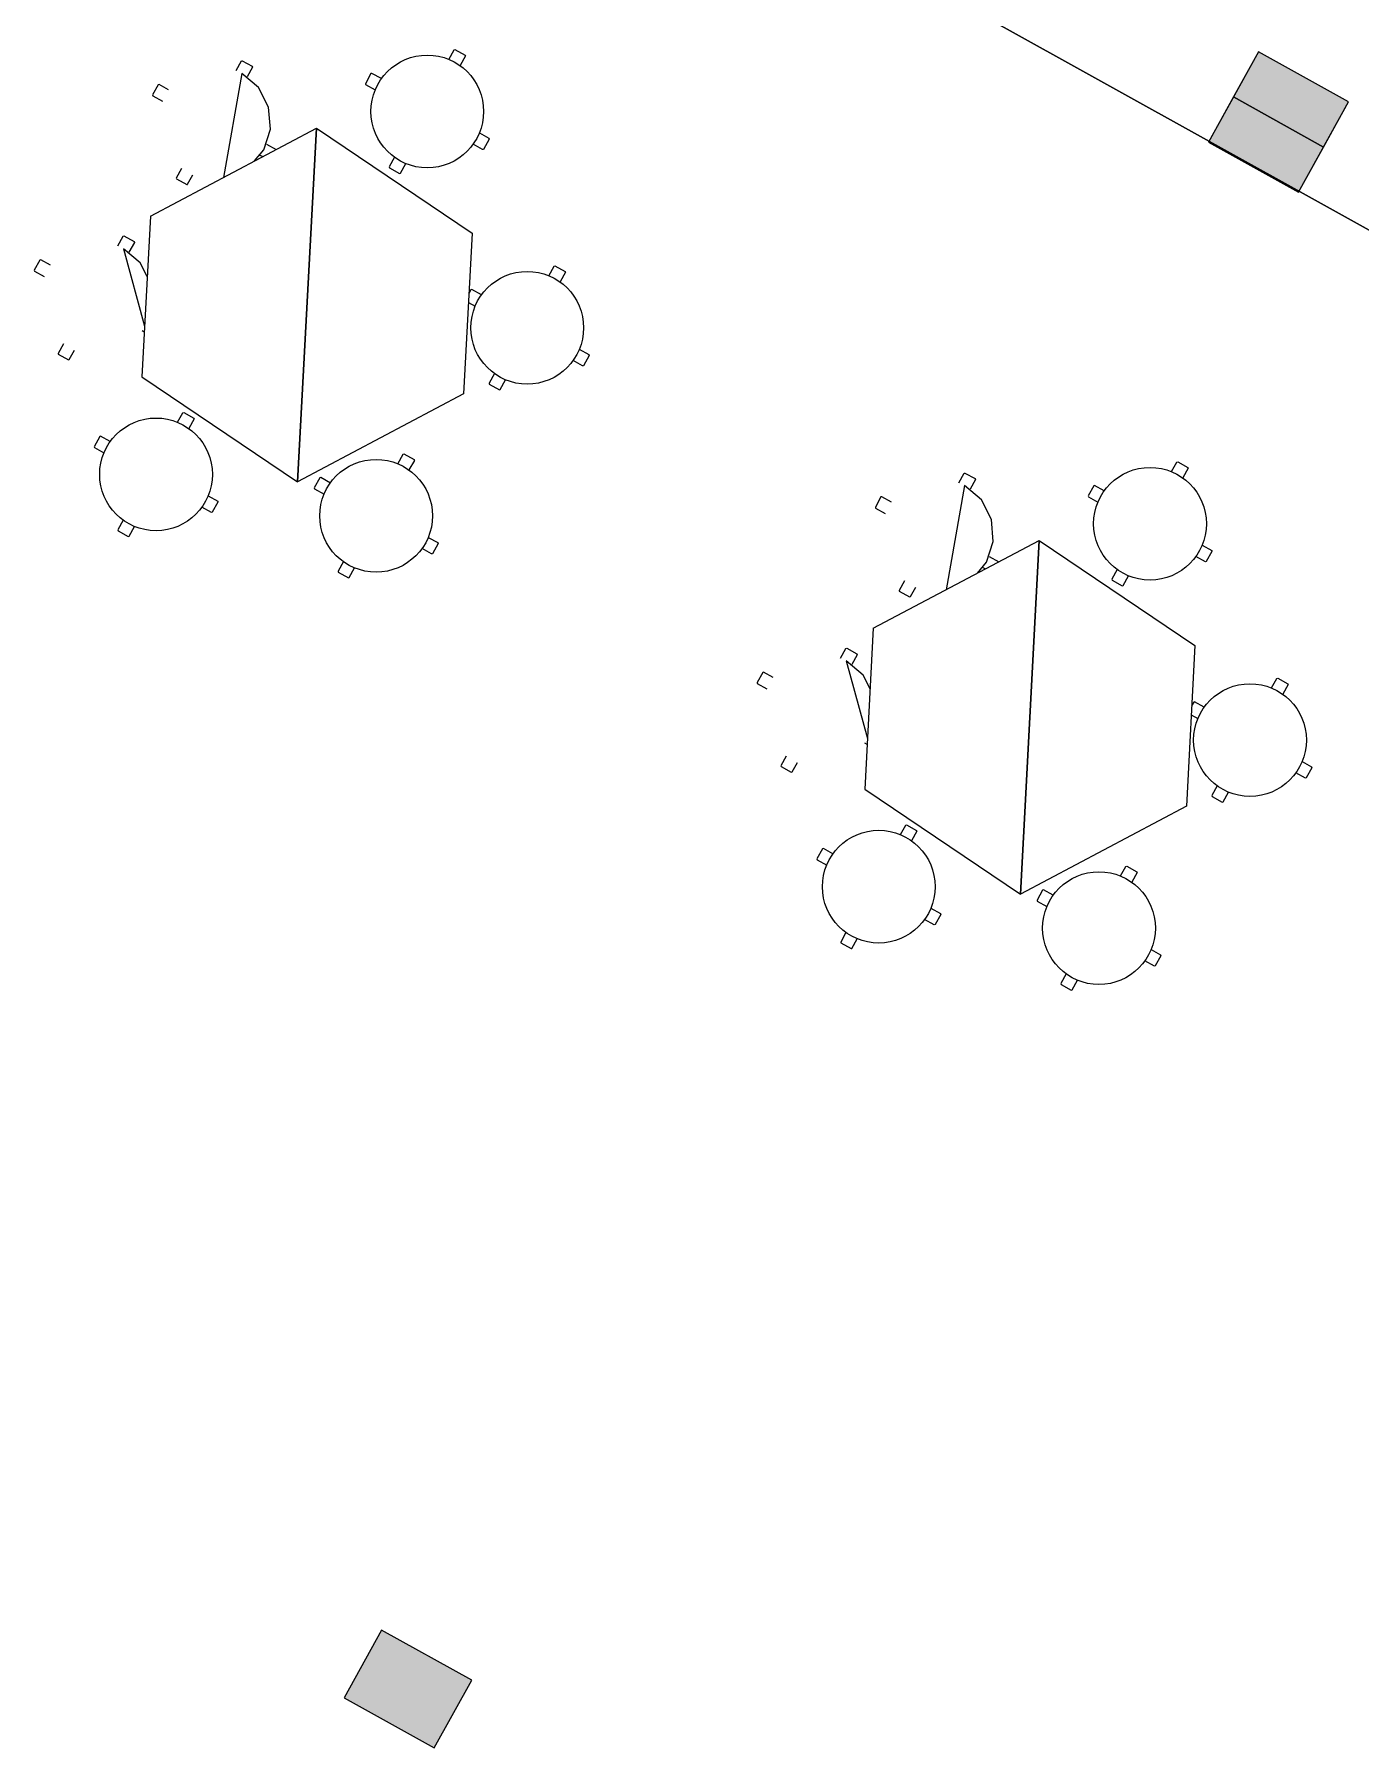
# Model space of a CAD drawing. Header units: metres. Extents: x 2.3 to 42.8, y 0.9 to 31.9.
# Drawn here: x 22.264 to 23.885, y 11.106 to 13.201 of the extents above; entities that cross this region are included whole.
import ezdxf

# ---------------------------------------------------------------- set-up
doc = ezdxf.new("R2010")
doc.units = ezdxf.units.M
for name, color, linetype in [('ARREDI', 9, 'Continuous'), ('PARETI_STRUTTURE', 7, 'Continuous'), ('PILASTRI_SETTI', 8, 'Continuous')]:
    doc.layers.add(name, color=color, linetype=linetype)

msp = doc.modelspace()

# ---------------------------------------------------------------- linework, layer by layer
at = {"layer": 'ARREDI'}
for points in [[(22.7703, 13.17), (22.7768, 13.1817)], [(22.7768, 13.1817), (22.7779, 13.182)], [(22.7779, 13.182), (22.7903, 13.1751)], [(22.7906, 13.1741), (22.7841, 13.1623)], [(22.7903, 13.1751), (22.7906, 13.1741)], [(22.5328, 13.0459), (22.5441, 13.0592), (22.5523, 13.0848), (22.5501, 13.1116), (22.5378, 13.1355), (22.5173, 13.1529), (22.4947, 13.0257)], [(22.5102, 13.1563), (22.5167, 13.168)], [(22.5167, 13.168), (22.5177, 13.1683)], [(22.5178, 13.1683), (22.5301, 13.1615)], [(22.5304, 13.1604), (22.5239, 13.1487)], [(22.5301, 13.1615), (22.5304, 13.1604)], [(22.6752, 13.1526), (22.6683, 13.1402)], [(22.6762, 13.1529), (22.6752, 13.1526)], [(22.688, 13.1464), (22.6762, 13.1529)], [(22.415, 13.139), (22.4081, 13.1266)], [(22.4161, 13.1393), (22.415, 13.139)], [(22.4278, 13.1328), (22.4161, 13.1393)], [(22.6683, 13.1402), (22.6686, 13.1392)], [(22.6686, 13.1392), (22.6803, 13.1327)], [(22.4081, 13.1266), (22.4084, 13.1255)], [(22.4084, 13.1255), (22.4202, 13.119)], [(22.4056, 12.9785), (22.6085, 13.086), (22.5855, 12.6535), (22.6085, 13.086), (22.7988, 12.9576)], [(22.8077, 13.08), (22.8194, 13.0735)], [(22.8197, 13.0724), (22.8128, 13.06)], [(22.8194, 13.0735), (22.8197, 13.0724)], [(22.5425, 13.0511), (22.5398, 13.0525)], [(22.5475, 13.0663), (22.5591, 13.0599)], [(22.7039, 13.0503), (22.6974, 13.0386)], [(22.8117, 13.0597), (22.8, 13.0662)], [(22.8128, 13.06), (22.8117, 13.0597)], [(22.4437, 13.0366), (22.4372, 13.0249)], [(22.451, 13.0173), (22.4575, 13.029)], [(22.6974, 13.0386), (22.6977, 13.0375)], [(22.6977, 13.0375), (22.7101, 13.0306)], [(22.7101, 13.0306), (22.7111, 13.0309)], [(22.7111, 13.0309), (22.7176, 13.0426)], [(22.4372, 13.0249), (22.4375, 13.0238)], [(22.4375, 13.0238), (22.4499, 13.017)], [(22.4499, 13.0169), (22.451, 13.0172)], [(22.4056, 12.9785), (22.3952, 12.7819)], [(22.3656, 12.942), (22.3721, 12.9538)], [(22.3721, 12.9538), (22.3732, 12.9541)], [(22.3732, 12.9541), (22.3855, 12.9472)], [(22.3859, 12.9461), (22.3793, 12.9344)], [(22.3856, 12.9472), (22.3859, 12.9461)], [(22.7988, 12.9576), (22.7884, 12.761)], [(22.2704, 12.9247), (22.2635, 12.9123)], [(22.2715, 12.925), (22.2704, 12.9247)], [(22.2832, 12.9185), (22.2715, 12.925)], [(22.4017, 12.9047), (22.3932, 12.9212), (22.3727, 12.9386), (22.3985, 12.8437)], [(22.2635, 12.9123), (22.2638, 12.9112)], [(22.2638, 12.9112), (22.2756, 12.9047)], [(22.8925, 12.9056), (22.899, 12.9173)], [(22.899, 12.9173), (22.9001, 12.9176)], [(22.9001, 12.9176), (22.9125, 12.9108)], [(22.9128, 12.9097), (22.9063, 12.898)], [(22.9125, 12.9108), (22.9128, 12.9097)], [(22.7973, 12.8883), (22.7949, 12.8838)], [(22.7984, 12.8886), (22.7973, 12.8883)], [(22.8101, 12.882), (22.7984, 12.8886)], [(22.7943, 12.8728), (22.8025, 12.8683)], [(22.3981, 12.8367), (22.3953, 12.8383)], [(22.2991, 12.8223), (22.2926, 12.8106)], [(22.2926, 12.8106), (22.2929, 12.8095)], [(22.2929, 12.8095), (22.3053, 12.8027)], [(22.3053, 12.8027), (22.3064, 12.803)], [(22.3064, 12.803), (22.3129, 12.8147)], [(22.9339, 12.7953), (22.9222, 12.8018)], [(22.9298, 12.8156), (22.9415, 12.8091)], [(22.935, 12.7956), (22.9339, 12.7953)], [(22.9419, 12.808), (22.935, 12.7956)], [(22.9415, 12.8091), (22.9419, 12.808)], [(22.3952, 12.7819), (22.5855, 12.6535)], [(22.826, 12.7859), (22.8195, 12.7742)], [(22.8333, 12.7665), (22.8398, 12.7783)], [(22.7884, 12.761), (22.5855, 12.6535)], [(22.8195, 12.7742), (22.8198, 12.7731)], [(22.8198, 12.7731), (22.8322, 12.7662)], [(22.8322, 12.7662), (22.8333, 12.7665)], [(22.4387, 12.7264), (22.4452, 12.7381)], [(22.4452, 12.7381), (22.4463, 12.7384)], [(22.4463, 12.7384), (22.4587, 12.7315)], [(22.459, 12.7305), (22.4525, 12.7187)], [(22.4587, 12.7315), (22.459, 12.7305)], [(22.3436, 12.709), (22.3367, 12.6966)], [(22.3367, 12.6966), (22.337, 12.6956)], [(22.337, 12.6956), (22.3487, 12.6891)], [(22.3446, 12.7093), (22.3436, 12.709)], [(22.3564, 12.7028), (22.3446, 12.7093)], [(22.7079, 12.6758), (22.7144, 12.6875)], [(22.7144, 12.6875), (22.7155, 12.6878)], [(22.7155, 12.6878), (22.7278, 12.681)], [(22.7282, 12.6799), (22.7216, 12.6682)], [(22.7278, 12.681), (22.7281, 12.6799)], [(23.654, 12.6661), (23.6605, 12.6778)], [(23.6605, 12.6778), (23.6615, 12.6781)], [(23.6615, 12.6781), (23.6739, 12.6712)], [(23.6742, 12.6702), (23.6677, 12.6585)], [(23.6739, 12.6712), (23.6742, 12.6702)], [(22.6127, 12.6585), (22.6058, 12.6461)], [(22.6138, 12.6588), (22.6127, 12.6585)], [(22.6255, 12.6522), (22.6138, 12.6588)], [(23.4165, 12.542), (23.4277, 12.5553), (23.4359, 12.5809), (23.4337, 12.6077), (23.4214, 12.6316), (23.4009, 12.649), (23.3783, 12.5218)], [(23.3938, 12.6524), (23.4003, 12.6641)], [(23.4003, 12.6641), (23.4014, 12.6644)], [(23.4014, 12.6644), (23.4138, 12.6576)], [(23.4141, 12.6565), (23.4076, 12.6448)], [(23.4138, 12.6576), (23.4141, 12.6565)], [(23.5599, 12.649), (23.5588, 12.6487)], [(23.5716, 12.6425), (23.5599, 12.649)], [(22.476, 12.6364), (22.4878, 12.6299)], [(22.4881, 12.6288), (22.4812, 12.6164)], [(22.4878, 12.6299), (22.4881, 12.6288)], [(22.6058, 12.6461), (22.6061, 12.645)], [(22.6061, 12.645), (22.6179, 12.6385)], [(23.2986, 12.6351), (23.2918, 12.6227)], [(23.2997, 12.6354), (23.2986, 12.6351)], [(23.3114, 12.6289), (23.2997, 12.6354)], [(23.5588, 12.6487), (23.5519, 12.6364)], [(23.5519, 12.6363), (23.5522, 12.6353)], [(23.5522, 12.6353), (23.564, 12.6288)], [(22.4801, 12.6161), (22.4684, 12.6226)], [(22.4812, 12.6164), (22.4801, 12.6161)], [(23.2918, 12.6227), (23.2921, 12.6216)], [(23.2921, 12.6216), (23.3038, 12.6151)], [(22.3723, 12.6067), (22.3657, 12.595)], [(22.3657, 12.595), (22.3661, 12.5939)], [(22.3661, 12.5939), (22.3784, 12.587)], [(22.3784, 12.587), (22.3795, 12.5873)], [(22.3795, 12.5873), (22.386, 12.599)], [(22.7493, 12.5655), (22.7376, 12.572)], [(22.7452, 12.5858), (22.7569, 12.5793)], [(22.7503, 12.5658), (22.7493, 12.5655)], [(22.7572, 12.5782), (22.7504, 12.5658)], [(22.7569, 12.5793), (22.7572, 12.5782)], [(23.2892, 12.4746), (23.4921, 12.5821), (23.4691, 12.1496), (23.4921, 12.5821), (23.6824, 12.4537)], [(23.6913, 12.5761), (23.703, 12.5696)], [(23.7033, 12.5685), (23.6964, 12.5561)], [(23.703, 12.5696), (23.7033, 12.5685)], [(22.6414, 12.5561), (22.6349, 12.5444)], [(22.6349, 12.5444), (22.6352, 12.5433)], [(22.6487, 12.5367), (22.6552, 12.5485)], [(23.4261, 12.5472), (23.4235, 12.5486)], [(23.4311, 12.5624), (23.4427, 12.556)], [(23.5875, 12.5464), (23.581, 12.5347)], [(23.6954, 12.5558), (23.6837, 12.5623)], [(23.6964, 12.5561), (23.6954, 12.5558)], [(22.6352, 12.5433), (22.6476, 12.5364)], [(22.6476, 12.5364), (22.6487, 12.5367)], [(23.3274, 12.5327), (23.3208, 12.521)], [(23.3346, 12.5134), (23.3411, 12.5251)], [(23.581, 12.5347), (23.5813, 12.5336)], [(23.5813, 12.5336), (23.5937, 12.5267)], [(23.5937, 12.5267), (23.5948, 12.527)], [(23.5948, 12.527), (23.6013, 12.5388)], [(23.3208, 12.521), (23.3211, 12.5199)], [(23.3211, 12.5199), (23.3335, 12.5131)], [(23.3335, 12.513), (23.3346, 12.5134)], [(23.2892, 12.4746), (23.2788, 12.278)], [(23.2492, 12.4381), (23.2557, 12.4499)], [(23.2557, 12.4499), (23.2568, 12.4502)], [(23.2568, 12.4502), (23.2692, 12.4433)], [(23.2695, 12.4422), (23.263, 12.4305)], [(23.2692, 12.4433), (23.2695, 12.4422)], [(23.6824, 12.4537), (23.672, 12.2571)], [(23.1541, 12.4208), (23.1472, 12.4084)], [(23.1551, 12.4211), (23.1541, 12.4208)], [(23.1669, 12.4146), (23.1551, 12.4211)], [(23.2853, 12.4008), (23.2768, 12.4173), (23.2563, 12.4347), (23.2821, 12.3398)], [(23.1472, 12.4084), (23.1475, 12.4073)], [(23.1475, 12.4073), (23.1592, 12.4008)], [(23.7761, 12.4017), (23.7827, 12.4134)], [(23.7826, 12.4134), (23.7837, 12.4137)], [(23.7837, 12.4137), (23.7961, 12.4069)], [(23.7964, 12.4058), (23.7899, 12.3941)], [(23.7961, 12.4069), (23.7964, 12.4058)], [(23.681, 12.3844), (23.6785, 12.3799)], [(23.682, 12.3847), (23.681, 12.3844)], [(23.6938, 12.3781), (23.682, 12.3847)], [(23.6779, 12.3689), (23.6861, 12.3644)], [(23.1828, 12.3184), (23.1762, 12.3067)], [(23.2817, 12.3328), (23.2789, 12.3344)], [(23.1763, 12.3067), (23.1766, 12.3056)], [(23.1766, 12.3056), (23.1889, 12.2988)], [(23.1889, 12.2988), (23.19, 12.2991)], [(23.19, 12.2991), (23.1965, 12.3108)], [(23.8175, 12.2914), (23.8058, 12.2979)], [(23.8135, 12.3117), (23.8252, 12.3052)], [(23.8255, 12.3041), (23.8186, 12.2917)], [(23.8252, 12.3052), (23.8255, 12.3041)], [(23.2788, 12.278), (23.4691, 12.1496)], [(23.7097, 12.282), (23.7032, 12.2703)], [(23.7169, 12.2626), (23.7235, 12.2744)], [(23.8186, 12.2917), (23.8175, 12.2914)], [(23.672, 12.2571), (23.4691, 12.1496)], [(23.7032, 12.2703), (23.7035, 12.2692)], [(23.7035, 12.2692), (23.7159, 12.2623)], [(23.7159, 12.2623), (23.7169, 12.2626)], [(23.3224, 12.2225), (23.3289, 12.2342)], [(23.3289, 12.2342), (23.3299, 12.2345)], [(23.3299, 12.2345), (23.3423, 12.2276)], [(23.3426, 12.2266), (23.3361, 12.2148)], [(23.3423, 12.2276), (23.3426, 12.2266)], [(23.2272, 12.2051), (23.2203, 12.1927)], [(23.2203, 12.1927), (23.2206, 12.1917)], [(23.2206, 12.1917), (23.2323, 12.1852)], [(23.2283, 12.2054), (23.2272, 12.2051)], [(23.24, 12.1989), (23.2283, 12.2054)], [(23.5915, 12.1719), (23.598, 12.1836)], [(23.598, 12.1836), (23.5991, 12.1839)], [(23.5991, 12.1839), (23.6115, 12.1771)], [(23.6118, 12.176), (23.6053, 12.1643)], [(23.6115, 12.1771), (23.6118, 12.176)], [(23.4963, 12.1546), (23.4895, 12.1422)], [(23.4974, 12.1549), (23.4963, 12.1546)], [(23.5091, 12.1484), (23.4974, 12.1549)], [(23.3597, 12.1325), (23.3714, 12.126)], [(23.3714, 12.126), (23.3717, 12.1249)], [(23.4895, 12.1422), (23.4898, 12.1411)], [(23.4898, 12.1411), (23.5015, 12.1346)], [(23.3638, 12.1122), (23.352, 12.1187)], [(23.3648, 12.1125), (23.3638, 12.1122)], [(23.3717, 12.1249), (23.3648, 12.1125)], [(23.2559, 12.1028), (23.2494, 12.0911)], [(23.2494, 12.0911), (23.2497, 12.09)], [(23.2497, 12.09), (23.2621, 12.0831)], [(23.2632, 12.0834), (23.2697, 12.0951)], [(23.2621, 12.0831), (23.2632, 12.0834)], [(23.6329, 12.0616), (23.6212, 12.0681)], [(23.6288, 12.0819), (23.6406, 12.0754)], [(23.6409, 12.0743), (23.634, 12.0619)], [(23.6406, 12.0754), (23.6409, 12.0743)], [(23.5251, 12.0522), (23.5185, 12.0405)], [(23.5323, 12.0328), (23.5388, 12.0446)], [(23.634, 12.0619), (23.6329, 12.0616)], [(23.5185, 12.0405), (23.5188, 12.0394)], [(23.5188, 12.0394), (23.5312, 12.0325)], [(23.5312, 12.0325), (23.5323, 12.0328)]]:
    msp.add_lwpolyline(points, dxfattribs=at)
for points in [[(23.7601, 13.179), (23.7296, 13.124), (23.8397, 13.0628), (23.8703, 13.1179)], [(23.8091, 13.0077), (23.8397, 13.0628), (23.7296, 13.124), (23.699, 13.0689)]]:
    msp.add_lwpolyline(points, close=True, dxfattribs=at)
for centre in [(22.744, 13.1063), (22.8662, 12.8419), (22.4124, 12.6627), (22.6815, 12.6121), (23.6276, 12.6024), (23.7498, 12.338), (23.296, 12.1588), (23.5652, 12.1082)]:
    msp.add_circle(centre, 0.0689, dxfattribs=at)
at = {"layer": 'PARETI_STRUTTURE'}
for points in [[(26.1248, 11.7238), (22.4937, 13.7399), (25.3861, 18.949)], [(22.4937, 13.7399), (26.1248, 11.7238)]]:
    msp.add_lwpolyline(points, dxfattribs=at)
for points in [[(23.699, 13.0689), (23.8091, 13.0077), (23.8703, 13.1179), (23.7601, 13.179)], [(23.7601, 13.179), (23.7296, 13.124), (23.8397, 13.0628), (23.8703, 13.1179)], [(23.8091, 13.0077), (23.8397, 13.0628), (23.7296, 13.124), (23.699, 13.0689)], [(22.6423, 11.1676), (22.7525, 11.1065), (22.7983, 11.1891), (22.6882, 11.2502)]]:
    msp.add_lwpolyline(points, close=True, dxfattribs=at)
at = {"layer": 'PILASTRI_SETTI'}
for points in [[(23.8091, 13.0077), (23.8703, 13.1179), (23.699, 13.0689), (23.7601, 13.179)], [(23.8397, 13.0628), (23.8703, 13.1179), (23.7296, 13.124), (23.7601, 13.179)], [(23.8091, 13.0077), (23.8397, 13.0628), (23.699, 13.0689), (23.7296, 13.124)], [(22.7525, 11.1065), (22.7983, 11.1891), (22.6423, 11.1676), (22.6882, 11.2502)]]:
    msp.add_solid(points, dxfattribs=at)

doc.saveas('drawing.dxf')
